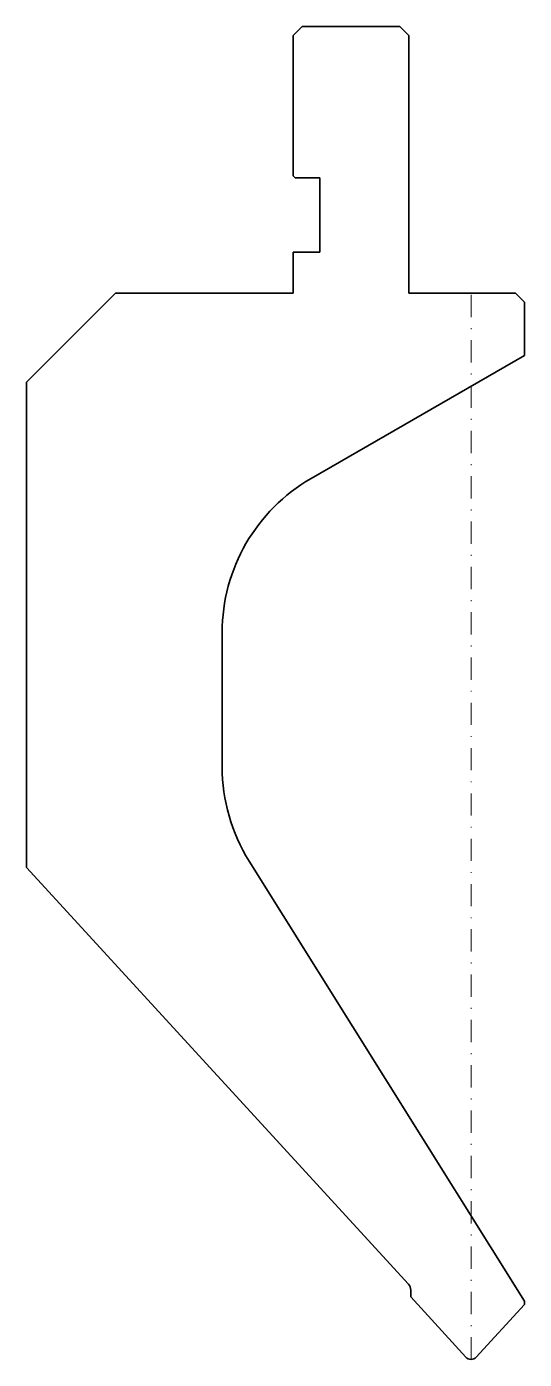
# Model space of a CAD drawing. Header units: millimetres. Extents: x -50 to 6, y 0 to 150.
import ezdxf

# ---------------------------------------------------------------- set-up
doc = ezdxf.new("R2010")
doc.units = ezdxf.units.MM
doc.header["$LTSCALE"] = 5
doc.linetypes.add('AUSGEZOGEN', pattern=[0])
doc.linetypes.add('DASHDOT', pattern=[1, 0.5, -0.25, 0, -0.25])
doc.layers.add('2', color=7, linetype='Continuous')

msp = doc.modelspace()

# ---------------------------------------------------------------- linework, layer by layer
at = {"layer": '2', "color": 7, "linetype": 'AUSGEZOGEN', "lineweight": 35}
for p, q in [((-20, 149), (-19, 150)), ((-20, 133.2), (-20, 149)), ((-19, 150), (-8, 150)), ((-8, 150), (-7, 149)), ((-7, 149), (-7, 120)), ((-19.8, 133), (-20, 133.2)), ((-17, 133), (-19.8, 133)), ((-17, 124.6), (-17, 133)), ((-20, 120), (-20, 124.6)), ((-20, 124.6), (-17, 124.6)), ((-50, 110), (-40, 120)), ((-40, 120), (-20, 120)), ((-7, 120), (5, 120)), ((5, 120), (6, 119)), ((6, 119), (6, 113)), ((6, 113), (-18, 99.14)), ((-50, 55.35), (-50, 110)), ((-28, 81.82), (-28, 66.68)), ((-24.96, 56.08), (6, 6.54)), ((-7.04, 8.48), (-50, 55.35)), ((-6.78, 7.02), (-6.78, 7.8)), ((-0.59, 0.26), (-6.78, 7.02)), ((6, 6.16), (0.59, 0.26)), ((6, 6.54), (6, 6.16))]:
    msp.add_line(p, q, dxfattribs=at)
at = {"layer": '2', "color": 7, "linetype": 'DASHDOT', "lineweight": 18}
msp.add_line((0, 0), (0, 120), dxfattribs=at)
at = {"layer": '2', "color": 7, "linetype": 'AUSGEZOGEN', "lineweight": 35}
for centre, radius, start, end in [((-8, 81.82), 20, 120, 180), ((-8, 66.68), 20, 180, 212), ((-7.78, 7.8), 1, 360, 42.5), ((0, 0.8), 0.8, 222.5, 317.5)]:
    msp.add_arc(centre, radius, start, end, dxfattribs=at)

doc.saveas('drawing.dxf')
